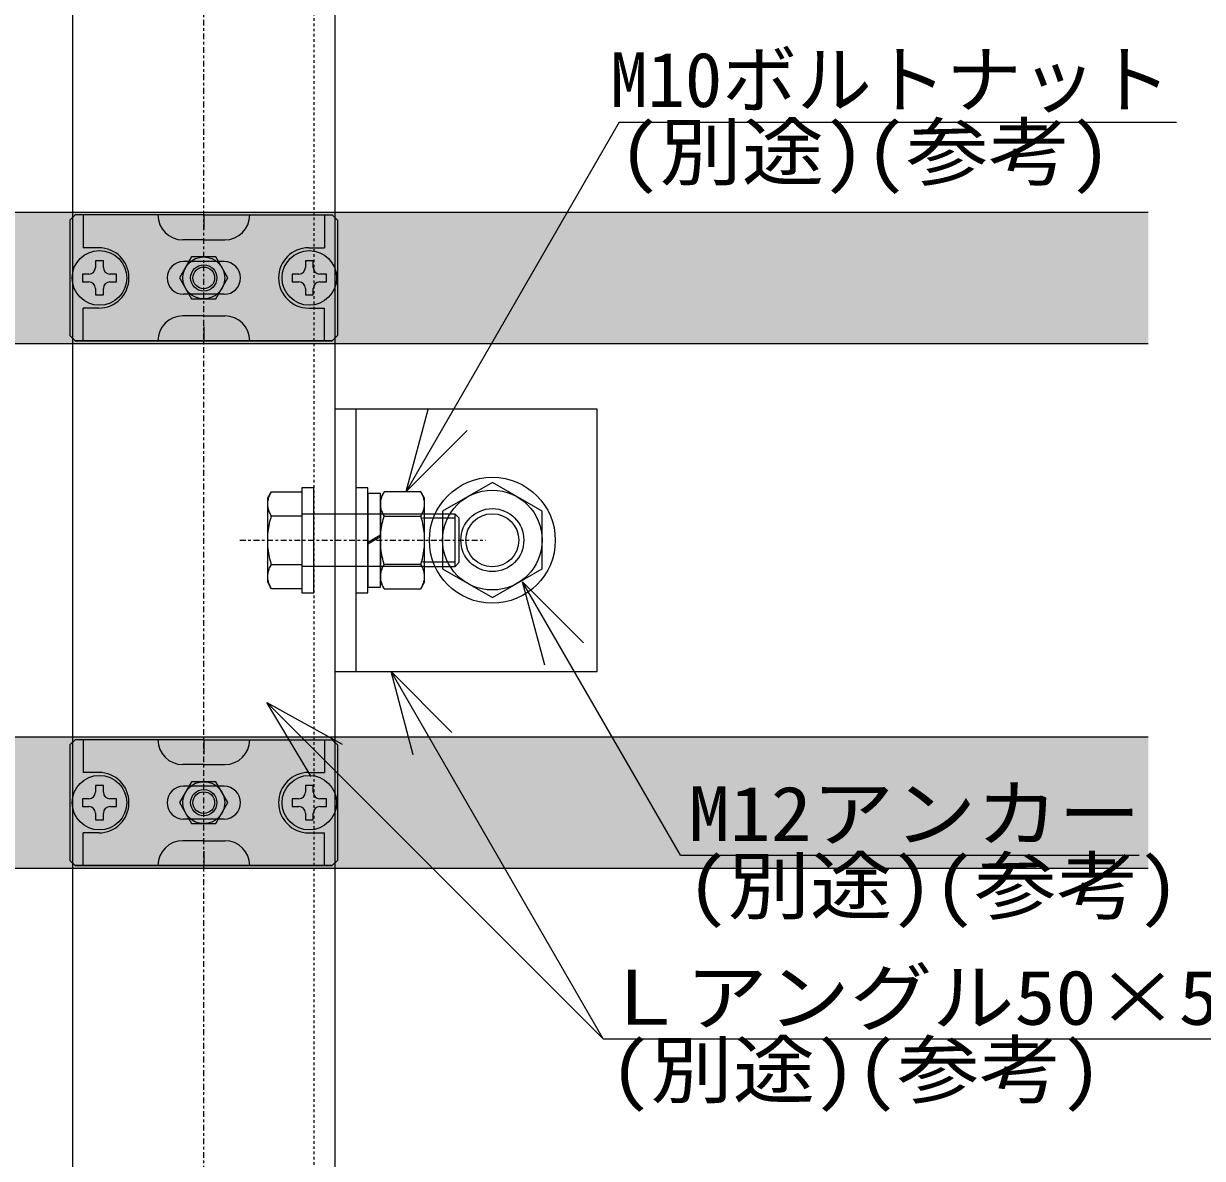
# Model space of a CAD drawing. Units: millimetres, scale not verified. Extents: x -1200 to 1200, y -500 to 500.
# Drawn here: x 924.83 to 969.76, y 75.43 to 118.69 of the extents above; entities that cross this region are included whole.
import ezdxf
from ezdxf.enums import TextEntityAlignment as Align

# ---------------------------------------------------------------- set-up
doc = ezdxf.new("R2010")
doc.units = ezdxf.units.MM
doc.header["$LTSCALE"] = 1.1
doc.linetypes.add('CHAIN1', pattern=[8, 5, -1, 1, -1])
doc.linetypes.add('DASHED1', pattern=[1.8, 1.2, -0.6])
for name, color, linetype, lineweight in [('0-4_ルーバー', 7, 'Continuous', 9), ('0-7_ストリンガー', 7, 'Continuous', 9), ('0-8_背面金物', 7, 'Continuous', 9), ('0-B_文字', 7, 'Continuous', 9)]:
    doc.layers.add(name, color=color, linetype=linetype, lineweight=lineweight)
doc.layers.add('0-6_ハッチング', color=254, linetype='Continuous')
doc.styles.add('ＭＳ ゴシック', font='')
doc.styles.get('ＭＳ ゴシック').set_extended_font_data('MS Gothic')

# ---------------------------------------------------------------- blocks, each defined once
blk = doc.blocks.new('グループ-59-1')
at = {"layer": '0-7_ストリンガー'}
for p, q in [((-27.24, -22.77), (-54.66, -70.27)), ((27.61, -22.77), (-27.24, -22.77)), ((55.03, -70.27), (27.61, -22.77)), ((-54.66, -70.27), (-27.24, -117.77)), ((27.61, -117.77), (55.03, -70.27)), ((-27.24, -117.77), (27.61, -117.77))]:
    blk.add_line(p, q, dxfattribs=at)
for centre, radius in [((0, -70.27), 60), ((0.18, -70.27), 47.5), ((0.18, -70.27), 30), ((0, -70.27), 25.27)]:
    blk.add_circle(centre, radius, dxfattribs=at)
blk = doc.blocks.new('グループ-60-1')
at = {"layer": '0-7_ストリンガー'}
blk.add_line((125, 59.73), (-125, 59.73), dxfattribs=at)
blk.add_lwpolyline([(125, -170.27), (125, 63.48), (125, 79.73), (101.25, 79.73), (-98.75, 79.73), (-125, 79.73), (-125, 63.48), (-125, -170.27)], close=True, dxfattribs=at)
blk = doc.blocks.new('グループ-61-1')
at = {"layer": '0-7_ストリンガー'}
for p, q in [((-23.09, 38.43), (-23.09, 3.57)), ((23.09, 3.57), (23.09, 38.43))]:
    blk.add_line(p, q, dxfattribs=at)
blk.add_lwpolyline([(-46.19, 38.43), (-40, 42), (40, 42), (46.19, 38.43), (46.19, 3.57), (40, 0), (-40, 0), (-46.19, 3.57)], close=True, dxfattribs=at)
for points in [[(-46.19, 38.43), (-45.2, 39.01), (-44.21, 39.54), (-43.22, 40.03), (-42.23, 40.45), (-41.24, 40.83), (-40.25, 41.15), (-39.26, 41.42), (-38.27, 41.64), (-37.28, 41.81), (-36.29, 41.92), (-35.3, 41.98), (-34.31, 41.99), (-33.32, 41.95), (-32.33, 41.85), (-31.34, 41.7), (-30.35, 41.5), (-29.36, 41.25), (-28.37, 40.94), (-27.38, 40.58), (-26.39, 40.17), (-25.4, 39.71), (-24.41, 39.2), (-23.42, 38.63), (-21.77, 38.82), (-19.79, 39.37), (-17.82, 39.87), (-15.84, 40.32), (-13.86, 40.71), (-11.88, 41.05), (-9.9, 41.34), (-7.92, 41.57), (-5.94, 41.76), (-3.96, 41.89), (-1.98, 41.97), (0, 41.99), (1.98, 41.97), (3.96, 41.89), (5.94, 41.76), (7.92, 41.57)], [(7.92, 41.57), (9.9, 41.34), (11.88, 41.05), (13.86, 40.71), (15.84, 40.32), (17.82, 39.87), (19.79, 39.37), (21.77, 38.82), (23.42, 38.63), (24.41, 39.2), (25.4, 39.71), (26.39, 40.17), (27.38, 40.58), (28.37, 40.94), (29.36, 41.25), (30.35, 41.5), (31.34, 41.7), (32.33, 41.85), (33.32, 41.95), (34.31, 41.99), (35.3, 41.98), (36.29, 41.92), (37.28, 41.81), (38.27, 41.64), (39.26, 41.42), (40.25, 41.15), (41.24, 40.83), (42.23, 40.45), (43.22, 40.03), (44.21, 39.54), (45.2, 39.01), (46.19, 38.43), (46.19, 38.43)], [(-46.19, 3.57), (-45.2, 2.99), (-44.21, 2.46), (-43.22, 1.97), (-42.23, 1.55), (-41.24, 1.17), (-40.25, 0.85), (-39.26, 0.58), (-38.27, 0.36), (-37.28, 0.19), (-36.29, 0.08), (-35.3, 0.02), (-34.31, 0.01), (-33.32, 0.05), (-32.33, 0.15), (-31.34, 0.3), (-30.35, 0.5), (-29.36, 0.75), (-28.37, 1.06), (-27.38, 1.42), (-26.39, 1.83), (-25.4, 2.29), (-24.41, 2.8), (-23.42, 3.37), (-21.77, 3.18), (-19.79, 2.63), (-17.82, 2.13), (-15.84, 1.68), (-13.86, 1.29), (-11.88, 0.95), (-9.9, 0.66), (-7.92, 0.43), (-5.94, 0.24), (-3.96, 0.11), (-1.98, 0.03), (0, 0.01), (1.98, 0.03), (3.96, 0.11), (5.94, 0.24), (7.92, 0.43)], [(7.92, 0.43), (9.9, 0.66), (11.88, 0.95), (13.86, 1.29), (15.84, 1.68), (17.82, 2.13), (19.79, 2.63), (21.77, 3.18), (23.42, 3.37), (24.41, 2.8), (25.4, 2.29), (26.39, 1.83), (27.38, 1.42), (28.37, 1.06), (29.36, 0.75), (30.35, 0.5), (31.34, 0.3), (32.33, 0.15), (33.32, 0.05), (34.31, 0.01), (35.3, 0.02), (36.29, 0.08), (37.28, 0.19), (38.27, 0.36), (39.26, 0.58), (40.25, 0.85), (41.24, 1.17), (42.23, 1.55), (43.22, 1.97), (44.21, 2.46), (45.2, 2.99), (46.19, 3.57), (46.19, 3.57)]]:
    blk.add_lwpolyline(points, dxfattribs=at)
blk = doc.blocks.new('Nut (Metric)')
at = {"layer": '0-7_ストリンガー'}
blk.add_blockref('グループ-61-1', (0, 0), dxfattribs=at)
blk = doc.blocks.new('グループ-62-1')
at = {"layer": '0-7_ストリンガー'}
for p, q in [((-3.45, 0), (3.45, 11.95)), ((4.75, 11.95), (-2.15, 0))]:
    blk.add_line(p, q, dxfattribs=at)
blk.add_lwpolyline([(-44.57, 11.95), (44.57, 11.95), (44.57, 0), (-44.57, 0)], close=True, dxfattribs=at)
blk = doc.blocks.new('Lock Washer (Metric)')
at = {"layer": '0-7_ストリンガー'}
blk.add_blockref('グループ-62-1', (0, 0), dxfattribs=at)
blk = doc.blocks.new('Plain Washer (Metric)')
at = {"layer": '0-7_ストリンガー'}
blk.add_lwpolyline([(-50, 11.5), (50, 11.5), (50, 0), (-50, 0)], close=True, dxfattribs=at)
blk = doc.blocks.new('Plain Washer (Metric)-1')
at = {"layer": '0-7_ストリンガー', "color": 134}
blk.add_lwpolyline([(-50, 11.5), (50, 11.5), (50, 0), (-50, 0)], close=True, dxfattribs=at)
blk = doc.blocks.new('シンボル-24')
at = {"layer": '0-7_ストリンガー', "linetype": 'CHAIN1'}
blk.add_line((0, 170.27), (0, -64.02), dxfattribs=at)
at = {"layer": '0-7_ストリンガー', "color": 134}
for p, q in [((-23.09, 140.2), (-23.09, 111.23)), ((23.09, 111.23), (23.09, 140.2))]:
    blk.add_line(p, q, dxfattribs=at)
at = {"layer": '0-7_ストリンガー'}
for p, q in [((-25, -5.72), (-25, 111.23)), ((25, -5.72), (25, 111.23)), ((-20.94, -34.72), (-20.94, -3.67)), ((20.94, -34.72), (20.94, -3.67)), ((-25, -34.72), (25, -34.72))]:
    blk.add_line(p, q, dxfattribs=at)
at = {"layer": '0-7_ストリンガー', "color": 134}
blk.add_lwpolyline([(-46.19, 111.23), (-46.19, 140.2), (-40, 143.78), (40, 143.78), (46.19, 140.2), (46.19, 111.23)], close=True, dxfattribs=at)
for points in [[(-46.19, 140.2), (-45.2, 140.79), (-44.21, 141.32), (-43.22, 141.8), (-42.23, 142.23), (-41.24, 142.6), (-40.25, 142.93), (-39.26, 143.2), (-38.27, 143.42), (-37.28, 143.58), (-36.29, 143.7), (-35.3, 143.76), (-34.31, 143.76), (-33.32, 143.72), (-32.33, 143.63), (-31.34, 143.48), (-30.35, 143.28), (-29.36, 143.02), (-28.37, 142.72), (-27.38, 142.36), (-26.39, 141.95), (-25.4, 141.49), (-24.41, 140.97), (-23.42, 140.4), (-21.77, 140.6), (-19.79, 141.15), (-17.82, 141.65), (-15.84, 142.09), (-13.86, 142.48), (-11.88, 142.82), (-9.9, 143.11), (-7.92, 143.35), (-5.94, 143.53), (-3.96, 143.66), (-1.98, 143.74), (0, 143.77), (1.98, 143.74), (3.96, 143.66), (5.94, 143.53), (7.92, 143.35)], [(7.92, 143.35), (9.9, 143.11), (11.88, 142.82), (13.86, 142.48), (15.84, 142.09), (17.82, 141.65), (19.79, 141.15), (21.77, 140.6), (23.42, 140.4), (24.41, 140.97), (25.4, 141.49), (26.39, 141.95), (27.38, 142.36), (28.37, 142.72), (29.36, 143.02), (30.35, 143.28), (31.34, 143.48), (32.33, 143.63), (33.32, 143.72), (34.31, 143.76), (35.3, 143.76), (36.29, 143.7), (37.28, 143.58), (38.27, 143.42), (39.26, 143.2), (40.25, 142.93), (41.24, 142.6), (42.23, 142.23), (43.22, 141.8), (44.21, 141.32), (45.2, 140.79), (46.19, 140.2), (46.19, 140.2)]]:
    blk.add_lwpolyline(points, dxfattribs=at)
at = {"layer": '0-7_ストリンガー'}
blk.add_lwpolyline([(-25, -5.72), (-25, -34.72), (-20.94, -38.77), (20.94, -38.77), (25, -34.72), (25, -5.72)], dxfattribs=at)
at = {"layer": '0-7_ストリンガー', "xscale": -1, "rotation": 180}
for name, p in [('Plain Washer (Metric)-1', (0, 111.23)), ('Plain Washer (Metric)', (0, 59.73)), ('Lock Washer (Metric)', (0, 48.23)), ('Nut (Metric)', (0, 36.28))]:
    blk.add_blockref(name, p, dxfattribs=at)
at = {"layer": '0-7_ストリンガー'}
for name in ['グループ-60-1', 'グループ-59-1']:
    blk.add_blockref(name, (0, 0), dxfattribs=at)
blk = doc.blocks.new('シンボル-27')
at = {"layer": '0-7_ストリンガー'}
for p, q in [((-125, 1650), (-125, -1895)), ((125, 1650), (125, -1900))]:
    blk.add_line(p, q, dxfattribs=at)
at = {"layer": '0-7_ストリンガー', "linetype": 'CHAIN1'}
blk.add_line((0, -1895), (0, 1650), dxfattribs=at)
at = {"layer": '0-7_ストリンガー', "linetype": 'DASHED1'}
blk.add_line((105, 1650), (105, -1895), dxfattribs=at)
blk = doc.blocks.new('グループ-1001-1')
at = {"layer": '0-8_背面金物'}
for p, q in [((139419.89, 179534.86), (139414.89, 179529.86)), ((139542.39, 179534.86), (139419.89, 179534.86)), ((139427.39, 179534.86), (139427.39, 179503.61)), ((139542.39, 179534.86), (139664.89, 179534.86)), ((139542.39, 179534.86), (139542.39, 179521.11)), ((139657.39, 179534.86), (139657.39, 179503.61)), ((139664.89, 179534.86), (139669.89, 179529.86)), ((139414.89, 179529.86), (139414.89, 179419.86)), ((139669.89, 179529.86), (139669.89, 179419.86)), ((139542.39, 179511.11), (139522.39, 179511.11)), ((139542.39, 179511.11), (139562.39, 179511.11)), ((139442.39, 179503.61), (139427.39, 179503.61)), ((139642.39, 179503.61), (139657.39, 179503.61)), ((139561.77, 179490.49), (139523.02, 179490.49)), ((139561.77, 179459.24), (139523.02, 179459.24)), ((139442.39, 179446.11), (139427.39, 179446.11)), ((139427.39, 179414.86), (139427.39, 179446.11)), ((139642.39, 179446.11), (139657.39, 179446.11)), ((139657.39, 179414.86), (139657.39, 179446.11)), ((139542.39, 179438.61), (139522.39, 179438.61)), ((139542.39, 179438.61), (139562.39, 179438.61)), ((139414.89, 179419.86), (139419.89, 179414.86)), ((139542.39, 179428.61), (139542.39, 179414.86)), ((139669.89, 179419.86), (139664.89, 179414.86)), ((139419.89, 179414.86), (139542.39, 179414.86)), ((139664.89, 179414.86), (139542.39, 179414.86))]:
    blk.add_line(p, q, dxfattribs=at)
for points in [[(139542.39, 179414.86), (139419.89, 179414.86), (139414.89, 179419.86)], [(139542.39, 179414.86), (139664.89, 179414.86), (139669.89, 179419.86)]]:
    blk.add_lwpolyline(points, dxfattribs=at)
for centre, radius, start, end in [((139522.39, 179534.86), 23.75, 180, 270), ((139562.39, 179534.86), 23.75, 270, 0), ((139442.39, 179474.86), 28.75, 0, 90), ((139642.39, 179474.86), 28.75, 90, 180), ((139523.02, 179474.86), 15.62, 90, 270), ((139561.77, 179474.86), 15.62, 270, 90), ((139442.39, 179474.86), 28.75, 270, 0), ((139642.39, 179474.86), 28.75, 180, 270), ((139522.39, 179414.86), 23.75, 90, 180), ((139562.39, 179414.86), 23.75, 0, 90)]:
    blk.add_arc(centre, radius, start, end, dxfattribs=at)
blk = doc.blocks.new('グループ-1002-1')
at = {"layer": '0-8_背面金物'}
for p, q in [((139530.84, 179494.86), (139519.3, 179474.86)), ((139553.94, 179494.86), (139530.84, 179494.86)), ((139565.48, 179474.86), (139553.94, 179494.86)), ((139519.3, 179474.86), (139530.84, 179454.86)), ((139553.94, 179454.86), (139565.48, 179474.86)), ((139530.84, 179454.86), (139553.94, 179454.86))]:
    blk.add_line(p, q, dxfattribs=at)
for radius in [20, 12.5, 10.34]:
    blk.add_circle((139542.39, 179474.86), radius, dxfattribs=at)
blk = doc.blocks.new('グループ-1003-1')
at = {"layer": '0-8_背面金物'}
blk.add_line((139432.97, 179478.61), (139426.72, 179478.61), dxfattribs=at)
for points in [[(139446.72, 179484.86), (139446.72, 179491.11), (139439.22, 179491.11), (139439.22, 179484.86)], [(139426.72, 179478.61), (139426.72, 179471.11), (139432.97, 179471.11)], [(139452.97, 179471.11), (139459.22, 179471.11), (139459.22, 179478.61), (139452.97, 179478.61)], [(139439.22, 179464.86), (139439.22, 179458.61), (139446.72, 179458.61), (139446.72, 179464.86)]]:
    blk.add_lwpolyline(points, dxfattribs=at)
blk.add_circle((139442.97, 179474.86), 26, dxfattribs=at)
for centre, start, end in [((139432.97, 179484.86), 270, 0), ((139452.97, 179484.86), 180, 270), ((139432.97, 179464.86), 0, 90), ((139452.97, 179464.86), 90, 180)]:
    blk.add_arc(centre, 6.25, start, end, dxfattribs=at)
blk = doc.blocks.new('グループ-1004-1')
at = {"layer": '0-8_背面金物'}
blk.add_line((139632.97, 179478.61), (139626.72, 179478.61), dxfattribs=at)
for points in [[(139646.72, 179484.86), (139646.72, 179491.11), (139639.22, 179491.11), (139639.22, 179484.86)], [(139626.72, 179478.61), (139626.72, 179471.11), (139632.97, 179471.11)], [(139652.97, 179471.11), (139659.22, 179471.11), (139659.22, 179478.61), (139652.97, 179478.61)], [(139639.22, 179464.86), (139639.22, 179458.61), (139646.72, 179458.61), (139646.72, 179464.86)]]:
    blk.add_lwpolyline(points, dxfattribs=at)
blk.add_circle((139642.97, 179474.86), 26, dxfattribs=at)
for centre, start, end in [((139632.97, 179484.86), 270, 0), ((139652.97, 179484.86), 180, 270), ((139632.97, 179464.86), 0, 90), ((139652.97, 179464.86), 90, 180)]:
    blk.add_arc(centre, 6.25, start, end, dxfattribs=at)
blk = doc.blocks.new('グループ-1005-1')
at = {"layer": '0-8_背面金物'}
for name in ['グループ-1001-1', 'グループ-1003-1', 'グループ-1004-1', 'グループ-1002-1']:
    blk.add_blockref(name, (0, 0), dxfattribs=at)
blk = doc.blocks.new('グループ-1011-1')
at = {"layer": '0-8_背面金物'}
blk.add_blockref('グループ-1005-1', (0, 0), dxfattribs=at)
blk = doc.blocks.new('グループ-1022-1')
at = {"layer": '0-8_背面金物'}
for p, q in [((139419.89, 180034.86), (139414.89, 180029.86)), ((139414.89, 180029.86), (139414.89, 179919.86)), ((139542.39, 180034.86), (139419.89, 180034.86)), ((139427.39, 180034.86), (139427.39, 180003.61)), ((139542.39, 180034.86), (139664.89, 180034.86)), ((139542.39, 180034.86), (139542.39, 180021.11)), ((139657.39, 180034.86), (139657.39, 180003.61)), ((139664.89, 180034.86), (139669.89, 180029.86)), ((139669.89, 180029.86), (139669.89, 179919.86)), ((139442.39, 180003.61), (139427.39, 180003.61)), ((139542.39, 180011.11), (139522.39, 180011.11)), ((139542.39, 180011.11), (139562.39, 180011.11)), ((139642.39, 180003.61), (139657.39, 180003.61)), ((139561.77, 179990.49), (139523.02, 179990.49)), ((139561.77, 179959.24), (139523.02, 179959.24)), ((139442.39, 179946.11), (139427.39, 179946.11)), ((139427.39, 179914.86), (139427.39, 179946.11)), ((139542.39, 179938.61), (139522.39, 179938.61)), ((139542.39, 179938.61), (139562.39, 179938.61)), ((139642.39, 179946.11), (139657.39, 179946.11)), ((139657.39, 179914.86), (139657.39, 179946.11)), ((139542.39, 179928.61), (139542.39, 179914.86)), ((139414.89, 179919.86), (139419.89, 179914.86)), ((139419.89, 179914.86), (139542.39, 179914.86)), ((139664.89, 179914.86), (139542.39, 179914.86)), ((139669.89, 179919.86), (139664.89, 179914.86))]:
    blk.add_line(p, q, dxfattribs=at)
for points in [[(139542.39, 179914.86), (139419.89, 179914.86), (139414.89, 179919.86)], [(139542.39, 179914.86), (139664.89, 179914.86), (139669.89, 179919.86)]]:
    blk.add_lwpolyline(points, dxfattribs=at)
for centre, radius, start, end in [((139522.39, 180034.86), 23.75, 180, 270), ((139562.39, 180034.86), 23.75, 270, 0), ((139442.39, 179974.86), 28.75, 0, 90), ((139642.39, 179974.86), 28.75, 90, 180), ((139523.02, 179974.86), 15.62, 90, 270), ((139561.77, 179974.86), 15.62, 270, 90), ((139442.39, 179974.86), 28.75, 270, 0), ((139642.39, 179974.86), 28.75, 180, 270), ((139522.39, 179914.86), 23.75, 90, 180), ((139562.39, 179914.86), 23.75, 0, 90)]:
    blk.add_arc(centre, radius, start, end, dxfattribs=at)
blk = doc.blocks.new('グループ-1023-1')
at = {"layer": '0-8_背面金物'}
for p, q in [((139530.84, 179994.86), (139519.3, 179974.86)), ((139553.94, 179994.86), (139530.84, 179994.86)), ((139565.48, 179974.86), (139553.94, 179994.86)), ((139519.3, 179974.86), (139530.84, 179954.86)), ((139553.94, 179954.86), (139565.48, 179974.86)), ((139530.84, 179954.86), (139553.94, 179954.86))]:
    blk.add_line(p, q, dxfattribs=at)
for radius in [20, 12.5, 10.34]:
    blk.add_circle((139542.39, 179974.86), radius, dxfattribs=at)
blk = doc.blocks.new('グループ-1024-1')
at = {"layer": '0-8_背面金物'}
blk.add_line((139432.97, 179978.61), (139426.72, 179978.61), dxfattribs=at)
for points in [[(139446.72, 179984.86), (139446.72, 179991.11), (139439.22, 179991.11), (139439.22, 179984.86)], [(139426.72, 179978.61), (139426.72, 179971.11), (139432.97, 179971.11)], [(139452.97, 179971.11), (139459.22, 179971.11), (139459.22, 179978.61), (139452.97, 179978.61)], [(139439.22, 179964.86), (139439.22, 179958.61), (139446.72, 179958.61), (139446.72, 179964.86)]]:
    blk.add_lwpolyline(points, dxfattribs=at)
blk.add_circle((139442.97, 179974.86), 26, dxfattribs=at)
for centre, start, end in [((139432.97, 179984.86), 270, 0), ((139452.97, 179984.86), 180, 270), ((139432.97, 179964.86), 0, 90), ((139452.97, 179964.86), 90, 180)]:
    blk.add_arc(centre, 6.25, start, end, dxfattribs=at)
blk = doc.blocks.new('グループ-1025-1')
at = {"layer": '0-8_背面金物'}
blk.add_line((139632.97, 179978.61), (139626.72, 179978.61), dxfattribs=at)
for points in [[(139646.72, 179984.86), (139646.72, 179991.11), (139639.22, 179991.11), (139639.22, 179984.86)], [(139626.72, 179978.61), (139626.72, 179971.11), (139632.97, 179971.11)], [(139652.97, 179971.11), (139659.22, 179971.11), (139659.22, 179978.61), (139652.97, 179978.61)], [(139639.22, 179964.86), (139639.22, 179958.61), (139646.72, 179958.61), (139646.72, 179964.86)]]:
    blk.add_lwpolyline(points, dxfattribs=at)
blk.add_circle((139642.97, 179974.86), 26, dxfattribs=at)
for centre, start, end in [((139632.97, 179984.86), 270, 0), ((139652.97, 179984.86), 180, 270), ((139632.97, 179964.86), 0, 90), ((139652.97, 179964.86), 90, 180)]:
    blk.add_arc(centre, 6.25, start, end, dxfattribs=at)
blk = doc.blocks.new('グループ-1026-1')
at = {"layer": '0-8_背面金物'}
for name in ['グループ-1022-1', 'グループ-1024-1', 'グループ-1023-1', 'グループ-1025-1']:
    blk.add_blockref(name, (0, 0), dxfattribs=at)
blk = doc.blocks.new('グループ-1032-1')
at = {"layer": '0-8_背面金物'}
blk.add_blockref('グループ-1026-1', (0, 0), dxfattribs=at)

msp = doc.modelspace()

# ---------------------------------------------------------------- linework, layer by layer
at = {"layer": '0-4_ルーバー'}
for p, q in [((967.696, 111.495), (895.696, 111.495)), ((895.696, 106.495), (967.696, 106.495)), ((967.696, 91.495), (895.696, 91.495)), ((895.696, 86.495), (967.696, 86.495))]:
    msp.add_line(p, q, dxfattribs=at)
at = {"layer": '0-6_ハッチング'}
for points in [[(895.696, 106.495), (895.696, 111.495), (967.696, 106.495), (967.696, 111.495)], [(895.696, 86.495), (895.696, 91.495), (967.696, 86.495), (967.696, 91.495)]]:
    msp.add_solid(points, dxfattribs=at)
at = {"layer": '0-B_文字'}
for p, q in [((947.536, 114.937), (939.405, 100.854)), ((947.536, 114.937), (968.773, 114.937)), ((949.862, 86.994), (943.849, 97.408)), ((946.919, 79.989), (938.833, 93.995)), ((946.919, 79.989), (934.095, 92.813)), ((949.862, 86.994), (967.356, 86.994)), ((946.919, 79.989), (975.43, 79.989))]:
    msp.add_line(p, q, dxfattribs=at)
for points in [[(941.73, 103.178), (939.405, 100.854), (940.256, 104.029)], [(944.7, 94.233), (943.849, 97.408), (946.174, 95.084)], [(939.683, 90.82), (938.833, 93.995), (941.157, 91.67)], [(935.788, 89.995), (934.095, 92.813), (936.97, 91.219)]]:
    msp.add_lwpolyline(points, dxfattribs=at)

# ---------------------------------------------------------------- block references
at = {"layer": '0-7_ストリンガー', "xscale": 0.04, "yscale": 0.04}
msp.add_blockref('シンボル-27', (931.696, 66.495), dxfattribs=at)
at = {"layer": '0-7_ストリンガー', "xscale": 0.04, "yscale": 0.04, "rotation": 90}
msp.add_blockref('シンボル-24', (939.885, 98.995), dxfattribs=at)
at = {"layer": '0-8_背面金物', "xscale": 0.04, "yscale": 0.04}
for name in ['グループ-1032-1', 'グループ-1011-1']:
    msp.add_blockref(name, (-4650, -7090), dxfattribs=at)

# ---------------------------------------------------------------- texts
at = {"layer": '0-B_文字', "style": 'ＭＳ ゴシック'}
msp.add_text('M10ボルトナット', height=2.09, dxfattribs=at).set_placement((947.193, 114.882), align=Align.BOTTOM_LEFT)
at = {"layer": '0-B_文字', "style": 'ＭＳ ゴシック', "width": 1.1}
for s, height, p in [('(別途)(参考)', 2.089, (947.509, 112.123)), ('M12アンカー', 2.089, (950.182, 86.906)), ('(別途)(参考)', 2.089, (950.109, 84.147)), ('Ｌアングル50×50×t4', 2.09, (946.919, 79.901)), ('(別途)(参考)', 2.089, (947.166, 77.141))]:
    msp.add_text(s, height=height, dxfattribs=at).set_placement(p, align=Align.BOTTOM_LEFT)

doc.saveas('drawing.dxf')
